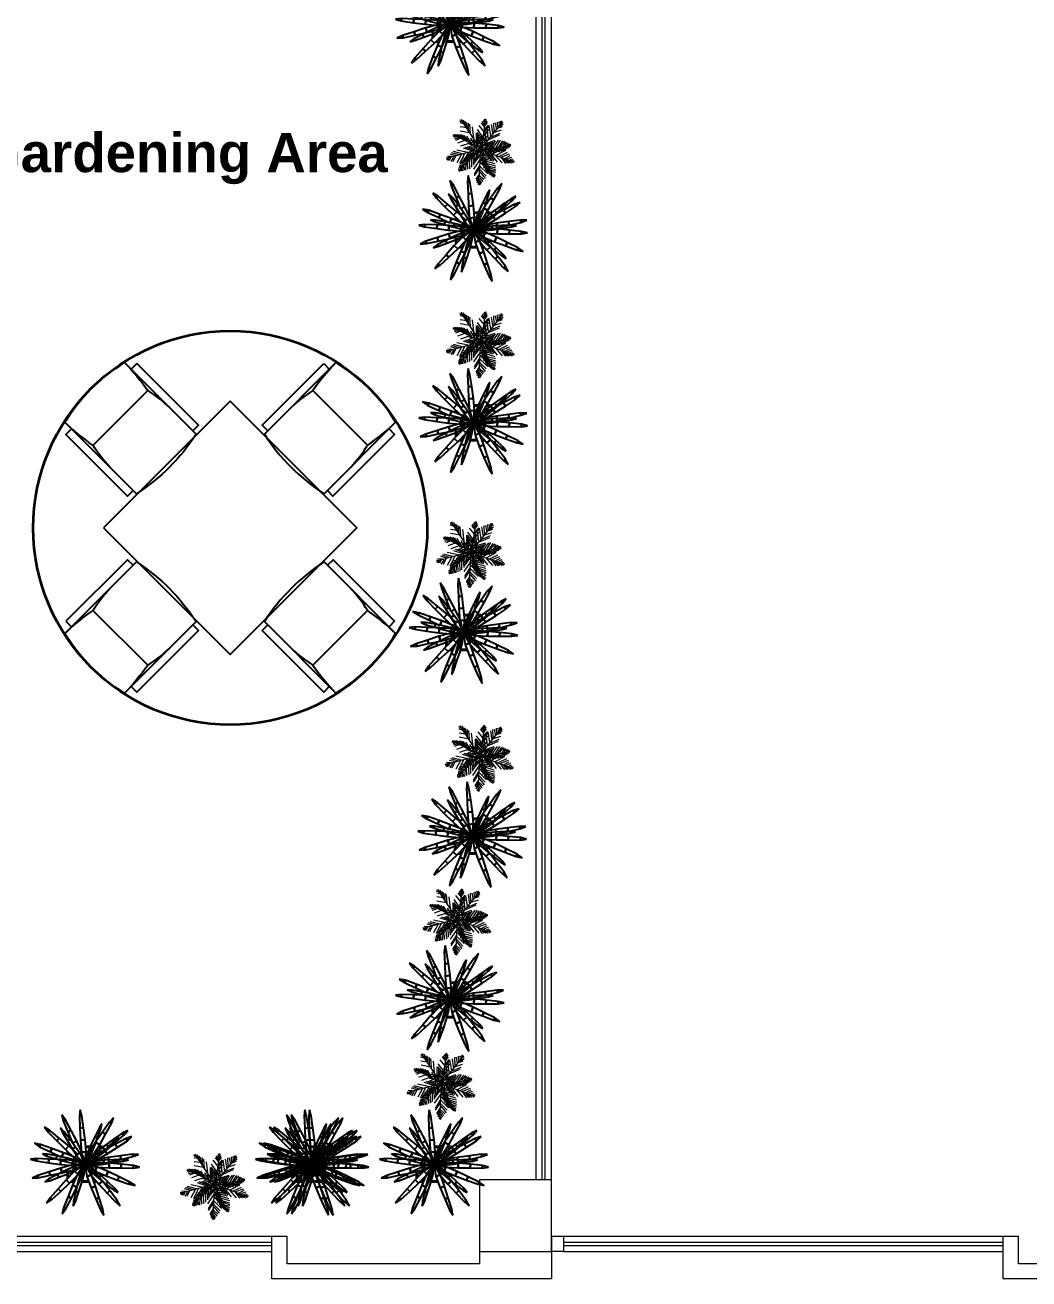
# Model space of a CAD drawing. Header units: inches. Extents: x -250485 to 735580, y -140410 to 288049.
# Drawn here: x 49048.4 to 49377.1, y 21084.4 to 21495.1 of the extents above; entities that cross this region are included whole.
import ezdxf

# ---------------------------------------------------------------- set-up
doc = ezdxf.new("R2010")
doc.units = ezdxf.units.IN
doc.header["$MEASUREMENT"] = 0
doc.layers.get('0').update_dxf_attribs({"lineweight": 0})
doc.layers.add('B-FURNITURE', color=22, linetype='Continuous')
doc.layers.add('PEJZAJ', color=7, linetype='Continuous')
doc.layers.add('BOUNDARY', color=7, linetype='Continuous', lineweight=0, true_color=0x999900)
for name, color, linetype, lineweight in [('IFF-PLANTS', 3, 'Continuous', 0), ('SEMIPUCCA', 46, 'Continuous', 35), ('Text', 7, 'Continuous', 0), ('workingdim', 252, 'Continuous', 5)]:
    doc.layers.add(name, color=color, linetype=linetype, lineweight=lineweight)
doc.styles.get("Standard").update_dxf_attribs({"font": 'arialbd.ttf', "height": 24})

# ---------------------------------------------------------------- blocks, each defined once
blk = doc.blocks.new('UI')
at = {"layer": 'B-FURNITURE', "color": 33}
for points in [[(189152.6, 81463.5), (189152.6, 82028.5)], [(189623.6, 82028.5), (189623.6, 81463.5)], [(189108.1, 81976.5), (189154.6, 81976.5)], [(189152.6, 81490), (189108.1, 81490), (189108.1, 81976.5)], [(189621.6, 81976.5), (189668.1, 81976.5), (189668.1, 81490), (189623.6, 81490)], [(189172.1, 81826.5), (189604.1, 81826.5)]]:
    blk.add_lwpolyline(points, dxfattribs=at)
for centre, radius, start, end in [((189388.1, 81090.1), 967.4, 75.91107, 104.08893), ((190456.1, 82052.3), 1303.7, 181.05013, 189.97775), ((188320.1, 82052.3), 1303.7, 350.02225, 358.94987), ((189896.6, 81656.3), 744.2, 166.77993, 178.59848), ((188879.6, 81656.3), 744.2, 1.40152, 13.22007), ((189388.1, 82560.2), 1121.7, 257.88073, 282.11927)]:
    blk.add_arc(centre, radius, start, end, dxfattribs=at)
blk = doc.blocks.new('A$C754E1EED')
at = {"layer": 'B-FURNITURE'}
blk.add_lwpolyline([(-0.7071, 0), (0, -0.7071), (0.7071, 0), (0, 0.7071)], close=True, dxfattribs=at)
at = {"layer": 'B-FURNITURE', "yscale": 0.001, "zscale": 0.001}
for p, xscale, rotation in [((191.164, 76.6713), -0.001, 44.99999999970519), ((-191.164, 76.6713), 0.001, 315.0000000002948), ((-76.6713, 191.164), -0.001, 135.0000000002948), ((76.6713, 191.164), 0.001, 224.9999999997052)]:
    blk.add_blockref('UI', p, dxfattribs=dict(at, xscale=xscale, rotation=rotation))
blk = doc.blocks.new('BITKI4')
at = {"color": 3}
for p, q in [((-0.042, 0.465), (-0.048, 0.412)), ((-0.042, 0.465), (-0.048, 0.412)), ((-0.028, 0.414), (-0.042, 0.465)), ((-0.028, 0.414), (-0.042, 0.465)), ((-0.042, 0.465), (-0.042, 0.465)), ((-0.042, 0.465), (-0.042, 0.465)), ((-0.167, 0.38), (-0.199, 0.423)), ((-0.199, 0.423), (-0.186, 0.372)), ((-0.199, 0.423), (-0.199, 0.423)), ((-0.186, 0.372), (-0.167, 0.38)), ((-0.167, 0.38), (-0.186, 0.372)), ((-0.186, 0.372), (-0.147, 0.276)), ((-0.119, 0.289), (-0.167, 0.38)), ((-0.028, 0.414), (-0.048, 0.412)), ((-0.048, 0.412), (-0.028, 0.414)), ((-0.048, 0.412), (-0.028, 0.414)), ((-0.028, 0.414), (-0.048, 0.412)), ((-0.048, 0.412), (-0.044, 0.309)), ((-0.048, 0.412), (-0.044, 0.309)), ((-0.013, 0.311), (-0.028, 0.414)), ((-0.013, 0.311), (-0.028, 0.414)), ((0.142, 0.344), (0.119, 0.309)), ((0.134, 0.303), (0.142, 0.344)), ((0.142, 0.344), (0.142, 0.344)), ((0.207, 0.358), (0.148, 0.273)), ((0.175, 0.257), (0.225, 0.347)), ((0.243, 0.397), (0.207, 0.358)), ((0.207, 0.358), (0.225, 0.347)), ((0.225, 0.347), (0.207, 0.358)), ((0.225, 0.347), (0.243, 0.397)), ((0.243, 0.397), (0.243, 0.397)), ((-0.3, 0.288), (-0.345, 0.316)), ((-0.345, 0.316), (-0.345, 0.316)), ((-0.345, 0.316), (-0.314, 0.273)), ((-0.3, 0.288), (-0.345, 0.316)), ((-0.345, 0.316), (-0.345, 0.316)), ((-0.345, 0.316), (-0.314, 0.273)), ((-0.3, 0.288), (-0.314, 0.273)), ((-0.314, 0.273), (-0.3, 0.288)), ((-0.3, 0.288), (-0.314, 0.273)), ((-0.314, 0.273), (-0.3, 0.288)), ((-0.314, 0.273), (-0.241, 0.199)), ((-0.314, 0.273), (-0.241, 0.199)), ((-0.22, 0.222), (-0.3, 0.288)), ((-0.22, 0.222), (-0.3, 0.288)), ((-0.241, 0.199), (-0.22, 0.222)), ((-0.241, 0.199), (-0.22, 0.222)), ((-0.22, 0.222), (-0.241, 0.199)), ((-0.22, 0.222), (-0.241, 0.199)), ((-0.14, 0.156), (-0.22, 0.222)), ((-0.14, 0.156), (-0.22, 0.222)), ((-0.18, 0.28), (-0.21, 0.31)), ((-0.21, 0.31), (-0.21, 0.31)), ((-0.21, 0.31), (-0.194, 0.271)), ((-0.194, 0.271), (-0.18, 0.28)), ((-0.18, 0.28), (-0.194, 0.271)), ((-0.194, 0.271), (-0.151, 0.2)), ((-0.13, 0.214), (-0.18, 0.28)), ((-0.119, 0.289), (-0.147, 0.276)), ((-0.147, 0.276), (-0.119, 0.289)), ((-0.147, 0.276), (-0.108, 0.18)), ((-0.071, 0.197), (-0.119, 0.289)), ((-0.044, 0.309), (-0.013, 0.311)), ((-0.044, 0.309), (-0.013, 0.311)), ((-0.013, 0.311), (-0.044, 0.309)), ((-0.013, 0.311), (-0.044, 0.309)), ((-0.044, 0.309), (-0.04, 0.205)), ((-0.044, 0.309), (-0.04, 0.205)), ((0.001, 0.209), (-0.013, 0.311)), ((0.001, 0.209), (-0.013, 0.311)), ((0.083, 0.235), (0.047, 0.16)), ((0.078, 0.147), (0.106, 0.225)), ((0.119, 0.309), (0.083, 0.235)), ((0.083, 0.235), (0.106, 0.225)), ((0.106, 0.225), (0.083, 0.235)), ((0.148, 0.273), (0.09, 0.188)), ((0.106, 0.225), (0.134, 0.303)), ((0.119, 0.309), (0.134, 0.303)), ((0.134, 0.303), (0.119, 0.309)), ((0.125, 0.166), (0.175, 0.257)), ((0.175, 0.257), (0.148, 0.273)), ((0.148, 0.273), (0.175, 0.257)), ((0.249, 0.217), (0.182, 0.168)), ((0.317, 0.265), (0.232, 0.205)), ((0.317, 0.265), (0.232, 0.205)), ((0.286, 0.237), (0.249, 0.217)), ((0.249, 0.217), (0.259, 0.204)), ((0.259, 0.204), (0.249, 0.217)), ((0.252, 0.181), (0.33, 0.249)), ((0.252, 0.181), (0.33, 0.249)), ((0.35, 0.219), (0.258, 0.171)), ((0.259, 0.204), (0.286, 0.237)), ((0.286, 0.237), (0.286, 0.237)), ((0.364, 0.289), (0.317, 0.265)), ((0.364, 0.289), (0.317, 0.265)), ((0.33, 0.249), (0.317, 0.265)), ((0.317, 0.265), (0.33, 0.249)), ((0.33, 0.249), (0.317, 0.265)), ((0.317, 0.265), (0.33, 0.249)), ((0.33, 0.249), (0.364, 0.289)), ((0.33, 0.249), (0.364, 0.289)), ((0.4, 0.236), (0.35, 0.219)), ((0.35, 0.219), (0.361, 0.201)), ((0.361, 0.201), (0.35, 0.219)), ((0.361, 0.201), (0.4, 0.236)), ((0.364, 0.289), (0.364, 0.289)), ((0.364, 0.289), (0.364, 0.289)), ((0.4, 0.236), (0.4, 0.236)), ((-0.38, 0.169), (-0.432, 0.179)), ((-0.432, 0.179), (-0.388, 0.15)), ((-0.432, 0.179), (-0.432, 0.179)), ((-0.388, 0.15), (-0.38, 0.169)), ((-0.38, 0.169), (-0.388, 0.15)), ((-0.388, 0.15), (-0.294, 0.106)), ((-0.283, 0.134), (-0.38, 0.169)), ((-0.283, 0.134), (-0.294, 0.106)), ((-0.294, 0.106), (-0.283, 0.134)), ((-0.185, 0.099), (-0.283, 0.134)), ((-0.241, 0.199), (-0.168, 0.126)), ((-0.241, 0.199), (-0.168, 0.126)), ((-0.14, 0.156), (-0.168, 0.126)), ((-0.168, 0.126), (-0.14, 0.156)), ((-0.14, 0.156), (-0.168, 0.126)), ((-0.168, 0.126), (-0.14, 0.156)), ((-0.168, 0.126), (-0.092, 0.056)), ((-0.168, 0.126), (-0.092, 0.056)), ((-0.151, 0.2), (-0.13, 0.214)), ((-0.13, 0.214), (-0.151, 0.2)), ((-0.151, 0.2), (-0.108, 0.129)), ((-0.064, 0.086), (-0.14, 0.156)), ((-0.104, 0.122), (-0.14, 0.156)), ((-0.081, 0.147), (-0.13, 0.214)), ((-0.071, 0.197), (-0.108, 0.18)), ((-0.081, 0.147), (-0.108, 0.129)), ((-0.108, 0.129), (-0.081, 0.147)), ((-0.108, 0.129), (-0.062, 0.06)), ((-0.083, 0.151), (-0.095, 0.151)), ((-0.083, 0.151), (-0.095, 0.151)), ((-0.083, 0.151), (-0.095, 0.151)), ((-0.034, 0.079), (-0.081, 0.147)), ((-0.027, 0.103), (-0.071, 0.197)), ((0.001, 0.209), (-0.04, 0.205)), ((-0.04, 0.205), (0.001, 0.209)), ((0.001, 0.209), (-0.04, 0.205)), ((-0.04, 0.205), (0.001, 0.209)), ((-0.04, 0.205), (-0.031, 0.102)), ((-0.04, 0.205), (-0.031, 0.102)), ((0.01, 0.106), (0.001, 0.209)), ((0.01, 0.106), (0.001, 0.209)), ((0.047, 0.16), (0.015, 0.084)), ((0.09, 0.188), (0.035, 0.1)), ((0.045, 0.071), (0.078, 0.147)), ((0.078, 0.147), (0.047, 0.16)), ((0.047, 0.16), (0.078, 0.147)), ((0.116, 0.119), (0.052, 0.066)), ((0.148, 0.145), (0.067, 0.081)), ((0.148, 0.145), (0.067, 0.081)), ((0.07, 0.078), (0.125, 0.166)), ((0.166, 0.123), (0.077, 0.071)), ((0.125, 0.166), (0.09, 0.188)), ((0.09, 0.188), (0.125, 0.166)), ((0.092, 0.049), (0.173, 0.113)), ((0.092, 0.049), (0.173, 0.113)), ((0.182, 0.168), (0.116, 0.119)), ((0.137, 0.093), (0.116, 0.119)), ((0.116, 0.119), (0.137, 0.093)), ((0.137, 0.093), (0.198, 0.149)), ((0.141, 0.137), (0.141, 0.144)), ((0.141, 0.137), (0.141, 0.144)), ((0.141, 0.087), (0.141, 0.108)), ((0.232, 0.205), (0.148, 0.145)), ((0.232, 0.205), (0.148, 0.145)), ((0.173, 0.113), (0.148, 0.145)), ((0.148, 0.145), (0.173, 0.113)), ((0.148, 0.145), (0.173, 0.113)), ((0.173, 0.113), (0.148, 0.145)), ((0.148, 0.093), (0.148, 0.113)), ((0.148, 0.093), (0.148, 0.113)), ((0.148, 0.093), (0.148, 0.113)), ((0.148, 0.093), (0.148, 0.113)), ((0.148, 0.093), (0.148, 0.113)), ((0.258, 0.171), (0.166, 0.123)), ((0.187, 0.088), (0.166, 0.123)), ((0.166, 0.123), (0.187, 0.088)), ((0.173, 0.113), (0.252, 0.181)), ((0.173, 0.113), (0.252, 0.181)), ((0.182, 0.168), (0.198, 0.149)), ((0.198, 0.149), (0.182, 0.168)), ((0.187, 0.088), (0.274, 0.144)), ((0.198, 0.149), (0.259, 0.204)), ((0.232, 0.205), (0.252, 0.181)), ((0.232, 0.205), (0.252, 0.181)), ((0.252, 0.181), (0.232, 0.205)), ((0.252, 0.181), (0.232, 0.205)), ((0.274, 0.144), (0.258, 0.171)), ((0.258, 0.171), (0.274, 0.144)), ((0.274, 0.144), (0.361, 0.201)), ((-0.413, 0.048), (-0.465, 0.043)), ((-0.413, 0.048), (-0.465, 0.043)), ((-0.465, 0.043), (-0.465, 0.043)), ((-0.465, 0.043), (-0.415, 0.028)), ((-0.465, 0.043), (-0.465, 0.043)), ((-0.465, 0.043), (-0.415, 0.028)), ((-0.413, 0.048), (-0.415, 0.028)), ((-0.415, 0.028), (-0.413, 0.048)), ((-0.413, 0.048), (-0.415, 0.028)), ((-0.415, 0.028), (-0.413, 0.048)), ((-0.415, 0.028), (-0.312, 0.013)), ((-0.415, 0.028), (-0.312, 0.013)), ((-0.309, 0.044), (-0.413, 0.048)), ((-0.309, 0.044), (-0.413, 0.048)), ((-0.322, 0.086), (-0.364, 0.088)), ((-0.364, 0.088), (-0.364, 0.088)), ((-0.364, 0.088), (-0.326, 0.07)), ((-0.326, 0.07), (-0.322, 0.086)), ((-0.322, 0.086), (-0.326, 0.07)), ((-0.326, 0.07), (-0.246, 0.047)), ((-0.24, 0.071), (-0.322, 0.086)), ((-0.312, 0.013), (-0.309, 0.044)), ((-0.312, 0.013), (-0.309, 0.044)), ((-0.309, 0.044), (-0.312, 0.013)), ((-0.309, 0.044), (-0.312, 0.013)), ((-0.312, 0.013), (-0.21, -0.001)), ((-0.312, 0.013), (-0.21, -0.001)), ((-0.206, 0.04), (-0.309, 0.044)), ((-0.206, 0.04), (-0.309, 0.044)), ((-0.294, 0.106), (-0.201, 0.061)), ((-0.246, 0.047), (-0.24, 0.071)), ((-0.24, 0.071), (-0.246, 0.047)), ((-0.246, 0.047), (-0.167, 0.024)), ((-0.159, 0.056), (-0.24, 0.071)), ((-0.21, -0.001), (-0.206, 0.04)), ((-0.206, 0.04), (-0.21, -0.001)), ((-0.21, -0.001), (-0.206, 0.04)), ((-0.206, 0.04), (-0.21, -0.001)), ((-0.103, 0.031), (-0.206, 0.04)), ((-0.185, 0.099), (-0.201, 0.061)), ((-0.201, 0.061), (-0.185, 0.099)), ((-0.089, 0.06), (-0.185, 0.099)), ((-0.159, 0.056), (-0.167, 0.024)), ((-0.167, 0.024), (-0.159, 0.056)), ((-0.167, 0.024), (-0.086, 0.004)), ((-0.078, 0.036), (-0.159, 0.056)), ((-0.103, 0.031), (-0.107, -0.01)), ((-0.103, 0.031), (-0.107, -0.01)), ((-0.107, -0.01), (-0.103, 0.031)), ((-0.107, -0.01), (-0.103, 0.031)), ((-0.107, -0.01), (-0.002, 0.001)), ((-0.002, 0.001), (-0.107, -0.006)), ((-0.107, -0.01), (-0.002, 0.001)), ((-0.105, 0.022), (-0.089, 0.06)), ((-0.089, 0.06), (-0.105, 0.022)), ((-0.002, 0.001), (-0.103, 0.031)), ((-0.096, -0.046), (-0.002, 0.001)), ((-0.064, 0.086), (-0.092, 0.056)), ((-0.064, 0.086), (-0.092, 0.056)), ((-0.092, 0.056), (-0.064, 0.086)), ((-0.092, 0.056), (-0.064, 0.086)), ((-0.092, 0.056), (-0.002, 0.001)), ((-0.092, 0.056), (-0.002, 0.001)), ((-0.002, 0.001), (-0.089, 0.06)), ((-0.002, 0.001), (-0.089, -0.058)), ((-0.002, 0.001), (-0.089, -0.058)), ((-0.078, 0.036), (-0.086, 0.004)), ((-0.086, 0.004), (-0.078, 0.036)), ((-0.086, 0.004), (-0.002, 0.001)), ((-0.002, 0.001), (-0.084, -0.017)), ((-0.002, 0.001), (-0.078, 0.036)), ((-0.071, -0.048), (-0.002, 0.001)), ((-0.064, 0.086), (-0.027, 0.103)), ((-0.027, 0.103), (-0.064, 0.086)), ((-0.002, 0.001), (-0.064, -0.085)), ((-0.062, 0.06), (-0.002, 0.001)), ((-0.06, -0.087), (-0.002, 0.001)), ((-0.06, -0.087), (-0.002, 0.001)), ((-0.002, 0.001), (-0.04, -0.074)), ((-0.002, 0.001), (-0.034, 0.079)), ((0.01, 0.106), (-0.031, 0.102)), ((0.01, 0.106), (-0.031, 0.102)), ((-0.031, 0.102), (0.01, 0.106)), ((-0.031, 0.102), (0.01, 0.106)), ((-0.031, 0.102), (-0.002, 0.001)), ((-0.031, 0.102), (-0.002, 0.001)), ((-0.002, 0.001), (-0.027, 0.103)), ((-0.026, -0.102), (-0.002, 0.001)), ((-0.011, 0.005), (-0.006, 0.01)), ((-0.006, 0.01), (-0.011, 0.005)), ((-0.006, 0.01), (-0.011, 0.005)), ((-0.011, 0.005), (-0.006, 0.01)), ((-0.011, 0.005), (-0.011, 0.005)), ((-0.011, -0.003), (-0.011, 0.005)), ((-0.011, 0.005), (-0.011, 0.005)), ((-0.011, 0.005), (-0.011, -0.003)), ((-0.011, 0.005), (-0.011, -0.003)), ((-0.011, 0.005), (-0.011, 0.005)), ((-0.011, -0.003), (-0.011, 0.005)), ((-0.011, 0.005), (-0.011, 0.005)), ((-0.008, -0.083), (-0.002, 0.001)), ((-0.006, 0.01), (0.002, 0.01)), ((0.002, 0.01), (-0.006, 0.01)), ((-0.006, 0.01), (-0.006, 0.01)), ((-0.006, 0.01), (-0.006, 0.01)), ((-0.006, 0.01), (-0.006, 0.01)), ((-0.006, 0.01), (-0.006, 0.01)), ((0.002, 0.01), (-0.006, 0.01)), ((-0.006, 0.01), (0.002, 0.01)), ((-0.002, 0.001), (0.01, 0.106)), ((-0.002, 0.001), (0.01, 0.106)), ((0.035, 0.1), (-0.002, 0.001)), ((0.015, 0.084), (-0.002, 0.001)), ((0.067, 0.081), (-0.002, 0.001)), ((0.067, 0.081), (-0.002, 0.001)), ((-0.002, 0.001), (0.07, 0.078)), ((0.077, 0.071), (-0.002, 0.001)), ((-0.002, 0.001), (0.045, 0.071)), ((0.052, 0.066), (-0.002, 0.001)), ((-0.002, 0.001), (0.092, 0.049)), ((-0.002, 0.001), (0.092, 0.049)), ((-0.002, 0.001), (0.073, 0.041)), ((0.096, 0.04), (-0.002, 0.001)), ((0.096, 0.04), (-0.002, 0.001)), ((-0.002, 0.001), (0.098, 0.035)), ((0.079, 0.026), (-0.002, 0.001)), ((0.103, 0.016), (-0.002, 0.001)), ((0.101, -0.021), (-0.002, 0.001)), ((-0.002, 0.001), (0.104, -0.001)), ((-0.002, 0.001), (0.1, -0.025)), ((0.101, -0.021), (-0.002, 0.001)), ((-0.002, 0.001), (0.104, -0.001)), ((-0.002, 0.001), (-0.002, 0.001)), ((-0.002, 0.001), (-0.002, 0.001)), ((-0.002, 0.001), (-0.002, 0.001)), ((-0.002, 0.001), (-0.002, 0.001)), ((-0.002, 0.001), (0.015, -0.103)), ((0.054, -0.089), (-0.002, 0.001)), ((-0.002, 0.001), (-0.002, 0.001)), ((-0.002, 0.001), (0.085, -0.059)), ((-0.002, 0.001), (-0.002, 0.001)), ((-0.002, 0.001), (-0.002, 0.001)), ((-0.002, 0.001), (-0.002, 0.001)), ((-0.002, 0.001), (-0.002, 0.001)), ((-0.002, 0.001), (-0.002, 0.001)), ((-0.002, 0.001), (-0.002, 0.001)), ((-0.002, 0.001), (-0.002, 0.001)), ((-0.002, 0.001), (0.049, -0.091)), ((0.081, -0.064), (-0.002, 0.001)), ((-0.002, 0.001), (-0.002, 0.001)), ((-0.002, 0.001), (-0.002, 0.001)), ((-0.002, 0.001), (-0.002, 0.001)), ((-0.002, 0.001), (-0.002, 0.001)), ((-0.002, 0.001), (-0.002, 0.001)), ((-0.002, 0.001), (-0.002, 0.001)), ((-0.002, 0.001), (-0.002, 0.001)), ((-0.002, 0.001), (-0.002, 0.001)), ((-0.002, 0.001), (0.015, -0.103)), ((0.054, -0.089), (-0.002, 0.001)), ((-0.002, 0.001), (-0.002, 0.001)), ((-0.002, 0.001), (0.085, -0.059)), ((-0.002, 0.001), (-0.002, 0.001)), ((-0.002, 0.001), (-0.002, 0.001)), ((-0.002, 0.001), (-0.002, 0.001)), ((-0.002, 0.001), (-0.002, 0.001)), ((-0.002, 0.001), (-0.002, 0.001)), ((-0.002, 0.001), (-0.002, 0.001)), ((-0.002, 0.001), (0.05, -0.065)), ((0.072, -0.04), (-0.002, 0.001)), ((-0.002, 0.001), (-0.002, 0.001)), ((-0.002, 0.001), (0.082, -0.007)), ((-0.002, 0.001), (-0.002, 0.001)), ((-0.002, 0.001), (-0.002, 0.001)), ((-0.002, 0.001), (-0.002, 0.001)), ((-0.002, 0.001), (-0.002, 0.001)), ((0.002, 0.01), (0.002, 0.01)), ((0.002, 0.01), (0.008, 0.005)), ((0.008, 0.005), (0.002, 0.01)), ((0.002, 0.01), (0.002, 0.01)), ((0.002, 0.01), (0.002, 0.01)), ((0.008, 0.005), (0.002, 0.01)), ((0.002, 0.01), (0.008, 0.005)), ((0.002, 0.01), (0.002, 0.01)), ((0.008, 0.005), (0.008, -0.003)), ((0.008, -0.003), (0.008, 0.005)), ((0.008, 0.005), (0.008, 0.005)), ((0.008, 0.005), (0.008, 0.005)), ((0.008, 0.005), (0.008, 0.005)), ((0.008, 0.005), (0.008, 0.005)), ((0.008, -0.003), (0.008, 0.005)), ((0.008, 0.005), (0.008, -0.003)), ((0.045, 0.071), (0.015, 0.084)), ((0.015, 0.084), (0.045, 0.071)), ((0.035, 0.1), (0.07, 0.078)), ((0.07, 0.078), (0.035, 0.1)), ((0.073, 0.041), (0.052, 0.066)), ((0.052, 0.066), (0.073, 0.041)), ((0.092, 0.049), (0.067, 0.081)), ((0.092, 0.049), (0.067, 0.081)), ((0.067, 0.081), (0.092, 0.049)), ((0.067, 0.081), (0.092, 0.049)), ((0.073, 0.041), (0.137, 0.093)), ((0.077, 0.071), (0.098, 0.035)), ((0.098, 0.035), (0.077, 0.071)), ((0.161, 0.034), (0.079, 0.026)), ((0.082, -0.007), (0.079, 0.026)), ((0.079, 0.026), (0.082, -0.007)), ((0.082, -0.007), (0.164, 0.002)), ((0.198, 0.058), (0.096, 0.04)), ((0.198, 0.058), (0.096, 0.04)), ((0.104, -0.001), (0.096, 0.04)), ((0.104, -0.001), (0.096, 0.04)), ((0.096, 0.04), (0.104, -0.001)), ((0.096, 0.04), (0.104, -0.001)), ((0.098, 0.035), (0.187, 0.088)), ((0.103, 0.016), (0.1, -0.025)), ((0.1, -0.025), (0.103, 0.016)), ((0.206, 0.01), (0.103, 0.016)), ((0.104, -0.001), (0.205, 0.018)), ((0.104, -0.001), (0.205, 0.018)), ((0.244, 0.039), (0.161, 0.034)), ((0.161, 0.034), (0.164, 0.002)), ((0.164, 0.002), (0.161, 0.034)), ((0.164, 0.002), (0.246, 0.014)), ((0.301, 0.072), (0.198, 0.058)), ((0.301, 0.072), (0.198, 0.058)), ((0.205, 0.018), (0.198, 0.058)), ((0.198, 0.058), (0.205, 0.018)), ((0.198, 0.058), (0.205, 0.018)), ((0.205, 0.018), (0.198, 0.058)), ((0.204, -0.031), (0.206, 0.01)), ((0.206, 0.01), (0.204, -0.031)), ((0.205, 0.018), (0.306, 0.041)), ((0.205, 0.018), (0.306, 0.041)), ((0.309, 0), (0.206, 0.01)), ((0.327, 0.043), (0.244, 0.039)), ((0.244, 0.039), (0.246, 0.014)), ((0.246, 0.014), (0.244, 0.039)), ((0.246, 0.014), (0.328, 0.027)), ((0.403, 0.085), (0.301, 0.072)), ((0.403, 0.085), (0.301, 0.072)), ((0.301, 0.072), (0.306, 0.041)), ((0.301, 0.072), (0.306, 0.041)), ((0.306, 0.041), (0.301, 0.072)), ((0.306, 0.041), (0.301, 0.072)), ((0.306, 0.041), (0.407, 0.065)), ((0.306, 0.041), (0.407, 0.065)), ((0.327, 0.043), (0.328, 0.027)), ((0.328, 0.027), (0.327, 0.043)), ((0.369, 0.039), (0.327, 0.043)), ((0.328, 0.027), (0.369, 0.039)), ((0.369, 0.039), (0.369, 0.039)), ((0.407, 0.065), (0.403, 0.085)), ((0.456, 0.084), (0.403, 0.085)), ((0.403, 0.085), (0.407, 0.065)), ((0.407, 0.065), (0.403, 0.085)), ((0.456, 0.084), (0.403, 0.085)), ((0.403, 0.085), (0.407, 0.065)), ((0.407, 0.065), (0.456, 0.084)), ((0.407, 0.065), (0.456, 0.084)), ((0.456, 0.084), (0.456, 0.084)), ((0.456, 0.084), (0.456, 0.084)), ((-0.404, -0.095), (-0.452, -0.119)), ((-0.306, -0.064), (-0.404, -0.095)), ((-0.399, -0.115), (-0.404, -0.095)), ((-0.404, -0.095), (-0.399, -0.115)), ((-0.399, -0.115), (-0.298, -0.094)), ((-0.234, -0.088), (-0.308, -0.125)), ((-0.207, -0.032), (-0.306, -0.064)), ((-0.306, -0.064), (-0.298, -0.094)), ((-0.298, -0.094), (-0.306, -0.064)), ((-0.298, -0.094), (-0.196, -0.072)), ((-0.16, -0.051), (-0.234, -0.088)), ((-0.224, -0.111), (-0.234, -0.088)), ((-0.234, -0.088), (-0.224, -0.111)), ((-0.224, -0.111), (-0.146, -0.081)), ((-0.21, -0.001), (-0.107, -0.01)), ((-0.21, -0.001), (-0.107, -0.01)), ((-0.107, -0.006), (-0.207, -0.032)), ((-0.207, -0.032), (-0.196, -0.072)), ((-0.196, -0.072), (-0.207, -0.032)), ((-0.196, -0.072), (-0.096, -0.046)), ((-0.089, -0.058), (-0.162, -0.132)), ((-0.089, -0.058), (-0.162, -0.132)), ((-0.084, -0.017), (-0.16, -0.051)), ((-0.16, -0.051), (-0.146, -0.081)), ((-0.146, -0.081), (-0.071, -0.048)), ((-0.132, -0.161), (-0.06, -0.087)), ((-0.132, -0.161), (-0.06, -0.087)), ((-0.096, -0.046), (-0.107, -0.006)), ((-0.107, -0.006), (-0.096, -0.046)), ((-0.064, -0.085), (-0.106, -0.179)), ((-0.089, -0.058), (-0.06, -0.087)), ((-0.089, -0.058), (-0.06, -0.087)), ((-0.06, -0.087), (-0.089, -0.058)), ((-0.06, -0.087), (-0.089, -0.058)), ((-0.084, -0.017), (-0.071, -0.048)), ((-0.071, -0.048), (-0.084, -0.017)), ((-0.069, -0.196), (-0.026, -0.102)), ((-0.026, -0.102), (-0.064, -0.085)), ((-0.064, -0.085), (-0.026, -0.102)), ((-0.04, -0.074), (-0.062, -0.154)), ((-0.04, -0.074), (-0.008, -0.083)), ((-0.008, -0.083), (-0.04, -0.074)), ((-0.03, -0.163), (-0.008, -0.083)), ((-0.011, -0.003), (-0.011, -0.003)), ((-0.006, -0.008), (-0.011, -0.003)), ((-0.011, -0.003), (-0.011, -0.003)), ((-0.011, -0.003), (-0.006, -0.008)), ((-0.011, -0.003), (-0.006, -0.008)), ((-0.006, -0.008), (-0.011, -0.003)), ((-0.011, -0.003), (-0.011, -0.003)), ((-0.011, -0.003), (-0.011, -0.003)), ((-0.006, -0.008), (-0.006, -0.008)), ((0.002, -0.008), (-0.006, -0.008)), ((-0.006, -0.008), (-0.006, -0.008)), ((-0.006, -0.008), (0.002, -0.008)), ((-0.006, -0.008), (0.002, -0.008)), ((-0.006, -0.008), (-0.006, -0.008)), ((0.002, -0.008), (-0.006, -0.008)), ((-0.006, -0.008), (-0.006, -0.008)), ((0.008, -0.003), (0.002, -0.008)), ((0.002, -0.008), (0.008, -0.003)), ((0.002, -0.008), (0.008, -0.003)), ((0.008, -0.003), (0.002, -0.008)), ((0.002, -0.008), (0.002, -0.008)), ((0.002, -0.008), (0.002, -0.008)), ((0.002, -0.008), (0.002, -0.008)), ((0.002, -0.008), (0.002, -0.008)), ((0.008, -0.003), (0.008, -0.003)), ((0.008, -0.003), (0.008, -0.003)), ((0.008, -0.003), (0.008, -0.003)), ((0.008, -0.003), (0.008, -0.003)), ((0.015, -0.103), (0.054, -0.089)), ((0.015, -0.103), (0.054, -0.089)), ((0.054, -0.089), (0.015, -0.103)), ((0.054, -0.089), (0.015, -0.103)), ((0.015, -0.103), (0.051, -0.2)), ((0.015, -0.103), (0.051, -0.2)), ((0.081, -0.064), (0.049, -0.091)), ((0.049, -0.091), (0.081, -0.064)), ((0.049, -0.091), (0.116, -0.17)), ((0.05, -0.065), (0.072, -0.04)), ((0.072, -0.04), (0.05, -0.065)), ((0.05, -0.065), (0.113, -0.119)), ((0.089, -0.186), (0.054, -0.089)), ((0.089, -0.186), (0.054, -0.089)), ((0.134, -0.094), (0.072, -0.04)), ((0.148, -0.143), (0.081, -0.064)), ((0.085, -0.059), (0.101, -0.021)), ((0.085, -0.059), (0.101, -0.021)), ((0.101, -0.021), (0.085, -0.059)), ((0.101, -0.021), (0.085, -0.059)), ((0.085, -0.059), (0.18, -0.099)), ((0.085, -0.059), (0.18, -0.099)), ((0.1, -0.025), (0.204, -0.031)), ((0.197, -0.061), (0.101, -0.021)), ((0.197, -0.061), (0.101, -0.021)), ((0.113, -0.119), (0.134, -0.094)), ((0.134, -0.094), (0.113, -0.119)), ((0.195, -0.151), (0.134, -0.094)), ((0.141, -0.1), (0.141, -0.082)), ((0.18, -0.099), (0.197, -0.061)), ((0.197, -0.061), (0.18, -0.099)), ((0.197, -0.061), (0.18, -0.099)), ((0.18, -0.099), (0.197, -0.061)), ((0.18, -0.099), (0.277, -0.135)), ((0.18, -0.099), (0.277, -0.135)), ((0.29, -0.107), (0.197, -0.061)), ((0.29, -0.107), (0.197, -0.061)), ((0.204, -0.031), (0.307, -0.031)), ((0.29, -0.107), (0.277, -0.135)), ((0.29, -0.107), (0.277, -0.135)), ((0.277, -0.135), (0.29, -0.107)), ((0.277, -0.135), (0.29, -0.107)), ((0.383, -0.152), (0.29, -0.107)), ((0.383, -0.152), (0.29, -0.107)), ((0.307, -0.031), (0.309, 0)), ((0.309, 0), (0.307, -0.031)), ((0.307, -0.031), (0.411, -0.032)), ((0.412, -0.011), (0.309, 0)), ((0.412, -0.011), (0.411, -0.032)), ((0.411, -0.032), (0.412, -0.011)), ((0.411, -0.032), (0.463, -0.024)), ((0.463, -0.024), (0.412, -0.011)), ((0.463, -0.024), (0.463, -0.024)), ((-0.452, -0.119), (-0.399, -0.115)), ((-0.452, -0.119), (-0.452, -0.119)), ((-0.308, -0.125), (-0.342, -0.15)), ((-0.342, -0.15), (-0.301, -0.14)), ((-0.342, -0.15), (-0.342, -0.15)), ((-0.301, -0.14), (-0.308, -0.125)), ((-0.308, -0.125), (-0.301, -0.14)), ((-0.301, -0.14), (-0.224, -0.111)), ((-0.23, -0.21), (-0.299, -0.287)), ((-0.23, -0.21), (-0.299, -0.287)), ((-0.162, -0.132), (-0.23, -0.21)), ((-0.162, -0.132), (-0.23, -0.21)), ((-0.208, -0.231), (-0.23, -0.21)), ((-0.208, -0.231), (-0.23, -0.21)), ((-0.23, -0.21), (-0.208, -0.231)), ((-0.23, -0.21), (-0.208, -0.231)), ((-0.208, -0.231), (-0.132, -0.161)), ((-0.208, -0.231), (-0.132, -0.161)), ((-0.162, -0.132), (-0.132, -0.161)), ((-0.132, -0.161), (-0.162, -0.132)), ((-0.162, -0.132), (-0.132, -0.161)), ((-0.132, -0.161), (-0.162, -0.132)), ((-0.152, -0.149), (-0.152, -0.149)), ((-0.152, -0.149), (-0.152, -0.149)), ((-0.152, -0.149), (-0.152, -0.149)), ((-0.152, -0.149), (-0.152, -0.149)), ((-0.106, -0.179), (-0.145, -0.275)), ((-0.116, -0.288), (-0.069, -0.196)), ((-0.106, -0.179), (-0.069, -0.196)), ((-0.069, -0.196), (-0.106, -0.179)), ((-0.062, -0.154), (-0.08, -0.235)), ((-0.056, -0.242), (-0.03, -0.163)), ((0.051, -0.2), (0.089, -0.186)), ((0.089, -0.186), (0.051, -0.2)), ((0.051, -0.2), (0.089, -0.186)), ((0.089, -0.186), (0.051, -0.2)), ((0.051, -0.2), (0.091, -0.295)), ((0.051, -0.2), (0.091, -0.295)), ((0.121, -0.285), (0.089, -0.186)), ((0.121, -0.285), (0.089, -0.186)), ((0.113, -0.119), (0.178, -0.17)), ((0.116, -0.17), (0.148, -0.143)), ((0.148, -0.143), (0.116, -0.17)), ((0.116, -0.17), (0.187, -0.246)), ((0.211, -0.225), (0.148, -0.143)), ((0.148, -0.149), (0.148, -0.149)), ((0.148, -0.149), (0.148, -0.149)), ((0.148, -0.149), (0.148, -0.149)), ((0.148, -0.149), (0.148, -0.149)), ((0.195, -0.151), (0.178, -0.17)), ((0.178, -0.17), (0.195, -0.151)), ((0.178, -0.17), (0.244, -0.221)), ((0.255, -0.208), (0.195, -0.151)), ((0.255, -0.208), (0.244, -0.221)), ((0.244, -0.221), (0.255, -0.208)), ((0.281, -0.242), (0.255, -0.208)), ((0.277, -0.135), (0.375, -0.171)), ((0.277, -0.135), (0.375, -0.171)), ((0.375, -0.171), (0.383, -0.152)), ((0.383, -0.152), (0.375, -0.171)), ((0.375, -0.171), (0.383, -0.152)), ((0.383, -0.152), (0.375, -0.171)), ((0.375, -0.171), (0.426, -0.182)), ((0.375, -0.171), (0.426, -0.182)), ((0.426, -0.182), (0.383, -0.152)), ((0.426, -0.182), (0.383, -0.152)), ((0.426, -0.182), (0.426, -0.182)), ((0.426, -0.182), (0.426, -0.182)), ((-0.299, -0.287), (-0.328, -0.331)), ((-0.299, -0.287), (-0.328, -0.331)), ((-0.328, -0.331), (-0.284, -0.301)), ((-0.328, -0.331), (-0.284, -0.301)), ((-0.299, -0.287), (-0.284, -0.301)), ((-0.284, -0.301), (-0.299, -0.287)), ((-0.299, -0.287), (-0.284, -0.301)), ((-0.284, -0.301), (-0.299, -0.287)), ((-0.284, -0.301), (-0.208, -0.231)), ((-0.284, -0.301), (-0.208, -0.231)), ((-0.145, -0.275), (-0.183, -0.371)), ((-0.164, -0.38), (-0.116, -0.288)), ((-0.145, -0.275), (-0.116, -0.288)), ((-0.116, -0.288), (-0.145, -0.275)), ((-0.098, -0.316), (-0.101, -0.358)), ((-0.101, -0.358), (-0.082, -0.32)), ((-0.08, -0.235), (-0.098, -0.316)), ((-0.082, -0.32), (-0.098, -0.316)), ((-0.098, -0.316), (-0.082, -0.32)), ((-0.082, -0.32), (-0.056, -0.242)), ((-0.056, -0.242), (-0.08, -0.235)), ((-0.08, -0.235), (-0.056, -0.242)), ((0.121, -0.285), (0.091, -0.295)), ((0.121, -0.285), (0.091, -0.295)), ((0.091, -0.295), (0.121, -0.285)), ((0.091, -0.295), (0.121, -0.285)), ((0.091, -0.295), (0.132, -0.39)), ((0.091, -0.295), (0.132, -0.39)), ((0.152, -0.383), (0.121, -0.285)), ((0.152, -0.383), (0.121, -0.285)), ((0.187, -0.246), (0.211, -0.225)), ((0.211, -0.225), (0.187, -0.246)), ((0.187, -0.246), (0.258, -0.321)), ((0.274, -0.308), (0.211, -0.225)), ((0.244, -0.221), (0.281, -0.242)), ((0.274, -0.308), (0.258, -0.321)), ((0.258, -0.321), (0.274, -0.308)), ((0.299, -0.354), (0.274, -0.308)), ((0.281, -0.242), (0.281, -0.242)), ((-0.328, -0.331), (-0.328, -0.331)), ((-0.328, -0.331), (-0.328, -0.331)), ((-0.183, -0.371), (-0.195, -0.423)), ((-0.195, -0.423), (-0.164, -0.38)), ((-0.164, -0.38), (-0.183, -0.371)), ((-0.183, -0.371), (-0.164, -0.38)), ((-0.101, -0.358), (-0.101, -0.358)), ((0.132, -0.39), (0.152, -0.383)), ((0.152, -0.383), (0.132, -0.39)), ((0.132, -0.39), (0.152, -0.383)), ((0.152, -0.383), (0.132, -0.39)), ((0.132, -0.39), (0.16, -0.435)), ((0.132, -0.39), (0.16, -0.435)), ((0.16, -0.435), (0.152, -0.383)), ((0.16, -0.435), (0.152, -0.383)), ((0.258, -0.321), (0.299, -0.354)), ((0.299, -0.354), (0.299, -0.354))]:
    blk.add_line(p, q, dxfattribs=at)
at = {"color": 1}
for p, q in [((-0.152, 0.11), (-0.152, 0.086)), ((-0.121, 0.151), (-0.135, 0.151)), ((-0.121, 0.151), (-0.135, 0.151)), ((-0.121, 0.151), (-0.135, 0.151)), ((-0.121, 0.151), (-0.135, 0.151)), ((-0.121, 0.151), (-0.135, 0.151)), ((-0.121, 0.151), (-0.135, 0.151)), ((-0.117, 0.144), (-0.127, 0.144)), ((-0.117, 0.144), (-0.127, 0.144)), ((-0.036, 0.151), (-0.049, 0.151)), ((-0.036, 0.151), (-0.049, 0.151)), ((-0.036, 0.151), (-0.049, 0.151)), ((-0.036, 0.151), (-0.049, 0.151)), ((-0.036, 0.151), (-0.049, 0.151)), ((-0.036, 0.151), (-0.049, 0.151)), ((-0.035, 0.144), (-0.045, 0.144)), ((-0.035, 0.144), (-0.045, 0.144)), ((0.043, 0.151), (0.006, 0.151)), ((0.043, 0.151), (0.006, 0.151)), ((0.043, 0.151), (0.006, 0.151)), ((0.043, 0.151), (0.006, 0.151)), ((0.043, 0.151), (0.006, 0.151)), ((0.043, 0.151), (0.006, 0.151)), ((0.04, 0.144), (0.006, 0.144)), ((0.04, 0.144), (0.006, 0.144)), ((0.141, 0.144), (0.111, 0.144)), ((0.141, 0.144), (0.111, 0.144)), ((0.148, 0.151), (0.115, 0.151)), ((0.148, 0.151), (0.115, 0.151)), ((0.148, 0.151), (0.115, 0.151)), ((0.148, 0.151), (0.115, 0.151)), ((0.148, 0.151), (0.115, 0.151)), ((0.148, 0.151), (0.115, 0.151)), ((0.148, 0.143), (0.148, 0.151)), ((0.148, 0.143), (0.148, 0.151)), ((0.148, 0.143), (0.148, 0.151)), ((0.148, 0.143), (0.148, 0.151)), ((0.148, 0.143), (0.148, 0.151)), ((0.148, 0.143), (0.148, 0.151)), ((0.148, 0.151), (0.148, 0.151)), ((0.148, 0.151), (0.148, 0.151)), ((0.148, 0.151), (0.148, 0.151)), ((0.148, 0.151), (0.148, 0.151)), ((-0.144, 0.104), (-0.144, 0.082)), ((0.141, 0.048), (0.141, 0.06)), ((0.141, 0.048), (0.141, 0.06)), ((0.141, -0.001), (0.141, 0.014)), ((0.141, -0.001), (0.141, 0.014)), ((0.148, 0.049), (0.148, 0.065)), ((0.148, 0.049), (0.148, 0.065)), ((0.148, 0.049), (0.148, 0.065)), ((0.148, 0.049), (0.148, 0.065)), ((0.148, 0.049), (0.148, 0.065)), ((0.148, 0.049), (0.148, 0.065)), ((0.148, 0), (0.148, 0.014)), ((0.148, 0), (0.148, 0.014)), ((0.148, 0), (0.148, 0.014)), ((0.148, 0), (0.148, 0.014)), ((0.148, 0), (0.148, 0.014)), ((0.148, 0), (0.148, 0.014)), ((-0.152, -0.006), (-0.152, -0.017)), ((-0.152, -0.083), (-0.152, -0.122)), ((-0.144, -0.007), (-0.144, -0.015)), ((-0.143, -0.083), (-0.143, -0.113)), ((0.141, -0.037), (0.141, -0.027)), ((0.141, -0.037), (0.141, -0.027)), ((0.141, -0.1), (0.141, -0.082)), ((0.148, -0.041), (0.148, -0.028)), ((0.148, -0.041), (0.148, -0.028)), ((0.148, -0.041), (0.148, -0.028)), ((0.148, -0.041), (0.148, -0.028)), ((0.148, -0.041), (0.148, -0.028)), ((0.148, -0.041), (0.148, -0.028)), ((0.148, -0.107), (0.148, -0.085)), ((0.148, -0.107), (0.148, -0.085)), ((0.148, -0.107), (0.148, -0.085)), ((0.148, -0.107), (0.148, -0.085)), ((0.148, -0.107), (0.148, -0.085)), ((0.148, -0.107), (0.148, -0.085)), ((-0.12, -0.149), (-0.093, -0.149)), ((-0.113, -0.141), (-0.089, -0.141)), ((-0.061, -0.149), (-0.047, -0.149)), ((-0.058, -0.141), (-0.044, -0.141)), ((-0.026, -0.149), (0.032, -0.149)), ((-0.024, -0.141), (0.029, -0.141)), ((0.073, -0.141), (0.092, -0.141)), ((0.076, -0.149), (0.098, -0.149))]:
    blk.add_line(p, q, dxfattribs=at)
blk = doc.blocks.new('*X19')
at = {"color": 0}
for p, q in [((-66.086, -112.72), (-65.962, -112.595)), ((-66.086, -112.718), (-65.963, -112.595)), ((-66.086, -112.716), (-65.965, -112.595)), ((-66.086, -112.715), (-65.967, -112.595)), ((-66.086, -112.713), (-65.969, -112.595)), ((-66.086, -112.711), (-65.97, -112.595)), ((-66.086, -112.709), (-65.972, -112.595)), ((-66.086, -112.707), (-65.974, -112.595)), ((-66.086, -112.706), (-65.976, -112.595)), ((-66.086, -112.723), (-65.958, -112.596)), ((-66.086, -112.721), (-65.96, -112.596)), ((-66.086, -112.704), (-65.978, -112.596)), ((-66.086, -112.702), (-65.98, -112.596)), ((-66.086, -112.7), (-65.982, -112.596)), ((-66.085, -112.729), (-65.952, -112.596)), ((-66.085, -112.728), (-65.954, -112.596)), ((-66.085, -112.726), (-65.955, -112.596)), ((-66.085, -112.724), (-65.957, -112.596)), ((-66.085, -112.698), (-65.984, -112.596)), ((-66.085, -112.696), (-65.986, -112.596)), ((-66.085, -112.731), (-65.951, -112.597)), ((-66.085, -112.694), (-65.988, -112.597)), ((-66.084, -112.734), (-65.948, -112.597)), ((-66.084, -112.732), (-65.949, -112.597)), ((-66.084, -112.692), (-65.99, -112.597)), ((-66.084, -112.689), (-65.992, -112.597)), ((-66.084, -112.737), (-65.945, -112.598)), ((-66.084, -112.735), (-65.946, -112.598)), ((-66.083, -112.74), (-65.942, -112.598)), ((-66.083, -112.738), (-65.943, -112.598)), ((-66.083, -112.687), (-65.994, -112.598)), ((-66.083, -112.685), (-65.997, -112.598)), ((-66.083, -112.741), (-65.94, -112.599)), ((-66.082, -112.742), (-65.939, -112.599)), ((-66.082, -112.682), (-65.999, -112.599)), ((-66.082, -112.744), (-65.938, -112.6)), ((-66.082, -112.68), (-66.001, -112.6)), ((-66.081, -112.746), (-65.935, -112.6)), ((-66.081, -112.745), (-65.936, -112.6)), ((-66.081, -112.677), (-66.004, -112.6)), ((-66.081, -112.748), (-65.934, -112.601)), ((-66.08, -112.749), (-65.932, -112.601)), ((-66.08, -112.675), (-66.006, -112.601)), ((-66.08, -112.75), (-65.931, -112.602)), ((-66.079, -112.752), (-65.93, -112.602)), ((-66.079, -112.672), (-66.009, -112.602)), ((-66.079, -112.753), (-65.928, -112.603)), ((-66.078, -112.754), (-65.927, -112.603)), ((-66.078, -112.669), (-66.012, -112.603)), ((-66.078, -112.756), (-65.926, -112.604)), ((-66.077, -112.757), (-65.924, -112.604)), ((-66.077, -112.758), (-65.923, -112.605)), ((-66.077, -112.666), (-66.015, -112.605)), ((-66.076, -112.759), (-65.922, -112.605)), ((-66.076, -112.761), (-65.921, -112.606)), ((-66.075, -112.762), (-65.92, -112.606)), ((-66.075, -112.663), (-66.018, -112.606)), ((-66.074, -112.764), (-65.917, -112.607)), ((-66.074, -112.763), (-65.918, -112.607)), ((-66.074, -112.66), (-66.022, -112.608)), ((-66.073, -112.765), (-65.916, -112.608)), ((-66.073, -112.766), (-65.915, -112.609)), ((-66.072, -112.768), (-65.914, -112.609)), ((-66.072, -112.656), (-66.025, -112.609)), ((-66.071, -112.769), (-65.913, -112.61)), ((-66.071, -112.77), (-65.911, -112.611)), ((-66.07, -112.771), (-65.91, -112.611)), ((-66.07, -112.772), (-65.909, -112.612)), ((-66.07, -112.652), (-66.029, -112.612)), ((-66.069, -112.773), (-65.908, -112.613)), ((-66.068, -112.774), (-65.907, -112.613)), ((-66.067, -112.775), (-65.906, -112.614)), ((-66.067, -112.776), (-65.905, -112.615)), ((-66.066, -112.778), (-65.904, -112.615)), ((-66.066, -112.647), (-66.034, -112.615)), ((-66.065, -112.779), (-65.903, -112.616)), ((-66.065, -112.78), (-65.902, -112.617)), ((-66.064, -112.781), (-65.901, -112.617)), ((-66.063, -112.782), (-65.9, -112.618)), ((-66.062, -112.783), (-65.899, -112.619)), ((-66.062, -112.641), (-66.04, -112.619)), ((-66.062, -112.784), (-65.898, -112.62)), ((-66.061, -112.785), (-65.897, -112.621)), ((-66.06, -112.786), (-65.896, -112.621)), ((-66.059, -112.787), (-65.895, -112.622)), ((-66.058, -112.788), (-65.894, -112.623)), ((-66.058, -112.789), (-65.893, -112.624)), ((-66.057, -112.789), (-65.892, -112.625)), ((-66.056, -112.79), (-65.891, -112.625)), ((-66.055, -112.791), (-65.89, -112.626)), ((-66.054, -112.792), (-65.889, -112.627)), ((-66.053, -112.793), (-65.888, -112.628)), ((-66.053, -112.794), (-65.887, -112.629)), ((-66.052, -112.795), (-65.886, -112.63)), ((-66.051, -112.796), (-65.886, -112.631)), ((-66.05, -112.797), (-65.885, -112.631)), ((-66.049, -112.798), (-65.884, -112.632)), ((-66.048, -112.798), (-65.883, -112.633)), ((-66.047, -112.799), (-65.882, -112.634)), ((-66.046, -112.8), (-65.881, -112.635)), ((-66.045, -112.801), (-65.88, -112.636)), ((-66.044, -112.802), (-65.88, -112.637)), ((-66.043, -112.802), (-65.879, -112.638)), ((-66.042, -112.803), (-65.878, -112.639)), ((-66.041, -112.804), (-65.877, -112.64)), ((-66.04, -112.805), (-65.877, -112.641)), ((-66.039, -112.806), (-65.876, -112.642)), ((-66.038, -112.806), (-65.875, -112.643)), ((-66.037, -112.807), (-65.874, -112.644)), ((-66.036, -112.808), (-65.874, -112.645)), ((-66.035, -112.809), (-65.873, -112.646)), ((-66.034, -112.809), (-65.872, -112.647)), ((-66.033, -112.81), (-65.871, -112.648)), ((-66.032, -112.811), (-65.871, -112.649)), ((-66.031, -112.811), (-65.87, -112.65)), ((-66.03, -112.812), (-65.869, -112.652)), ((-66.029, -112.813), (-65.869, -112.653)), ((-66.028, -112.813), (-65.868, -112.654)), ((-66.026, -112.814), (-65.867, -112.655)), ((-66.025, -112.815), (-65.867, -112.656)), ((-66.024, -112.815), (-65.866, -112.657)), ((-66.023, -112.816), (-65.866, -112.658)), ((-66.022, -112.816), (-65.865, -112.66)), ((-66.021, -112.817), (-65.864, -112.661)), ((-66.019, -112.818), (-65.864, -112.662)), ((-66.018, -112.818), (-65.863, -112.663)), ((-66.017, -112.819), (-65.863, -112.664)), ((-66.016, -112.819), (-65.862, -112.666)), ((-66.015, -112.82), (-65.862, -112.667)), ((-66.013, -112.82), (-65.861, -112.668)), ((-66.012, -112.821), (-65.861, -112.669)), ((-66.011, -112.821), (-65.86, -112.671)), ((-66.01, -112.822), (-65.86, -112.672)), ((-66.008, -112.822), (-65.859, -112.673)), ((-66.007, -112.823), (-65.859, -112.674)), ((-66.006, -112.823), (-65.858, -112.676)), ((-66.004, -112.824), (-65.858, -112.677)), ((-66.003, -112.824), (-65.857, -112.678)), ((-66.002, -112.824), (-65.857, -112.68)), ((-66, -112.825), (-65.857, -112.681)), ((-65.999, -112.825), (-65.856, -112.683)), ((-65.997, -112.825), (-65.856, -112.684)), ((-65.996, -112.826), (-65.856, -112.685)), ((-65.994, -112.826), (-65.855, -112.687)), ((-65.993, -112.826), (-65.855, -112.688)), ((-65.992, -112.827), (-65.855, -112.69)), ((-65.99, -112.827), (-65.854, -112.691)), ((-65.989, -112.827), (-65.854, -112.693)), ((-65.987, -112.828), (-65.854, -112.694)), ((-65.985, -112.828), (-65.854, -112.696)), ((-65.984, -112.828), (-65.853, -112.697)), ((-65.982, -112.828), (-65.853, -112.699)), ((-65.981, -112.828), (-65.853, -112.701)), ((-65.979, -112.828), (-65.853, -112.702)), ((-65.977, -112.829), (-65.853, -112.704)), ((-65.976, -112.829), (-65.853, -112.706)), ((-65.974, -112.829), (-65.853, -112.707)), ((-65.972, -112.829), (-65.853, -112.709)), ((-65.971, -112.829), (-65.852, -112.711)), ((-65.969, -112.829), (-65.852, -112.712)), ((-65.967, -112.829), (-65.852, -112.714)), ((-65.965, -112.829), (-65.853, -112.716)), ((-65.963, -112.829), (-65.853, -112.718)), ((-65.962, -112.829), (-65.853, -112.72)), ((-65.96, -112.828), (-65.853, -112.722)), ((-65.958, -112.828), (-65.853, -112.724)), ((-65.956, -112.828), (-65.853, -112.726)), ((-65.954, -112.828), (-65.854, -112.728)), ((-65.952, -112.828), (-65.854, -112.73)), ((-65.95, -112.827), (-65.854, -112.732)), ((-65.947, -112.827), (-65.855, -112.734)), ((-65.945, -112.826), (-65.855, -112.736)), ((-65.943, -112.826), (-65.856, -112.738)), ((-65.941, -112.825), (-65.856, -112.741)), ((-65.938, -112.825), (-65.857, -112.743)), ((-65.936, -112.824), (-65.857, -112.746)), ((-65.933, -112.823), (-65.858, -112.748)), ((-65.93, -112.822), (-65.859, -112.751)), ((-65.928, -112.821), (-65.86, -112.754)), ((-65.925, -112.82), (-65.861, -112.757)), ((-65.922, -112.819), (-65.863, -112.76)), ((-65.918, -112.817), (-65.864, -112.763)), ((-65.915, -112.815), (-65.866, -112.767)), ((-65.911, -112.813), (-65.868, -112.771)), ((-65.906, -112.81), (-65.871, -112.775)), ((-65.901, -112.807), (-65.875, -112.781)), ((-65.891, -112.799), (-65.882, -112.79))]:
    blk.add_line(p, q, dxfattribs=at)
blk = doc.blocks.new('PALM')
at = {"layer": 'IFF-PLANTS', "linetype": 'ByBlock'}
for p, q in [((-481, 180), (-512, 190)), ((-113, -156), (-508, 202)), ((-493, 194), (-496, 219)), ((-473, 171), (-476, 216)), ((-451, 156), (-454, 209)), ((-420, 136), (-426, 210)), ((-398, 98), (-395, 200)), ((-356, 78), (-370, 203)), ((-224, 157), (-279, 206)), ((-230, 183), (-278, 224)), ((-245, 211), (-276, 254)), ((-252, 254), (-269, 274)), ((-133, -126), (-262, 281)), ((-255, 269), (-246, 287)), ((-251, 245), (-234, 277)), ((-241, 226), (-222, 264)), ((-228, 164), (-185, 234)), ((-227, 199), (-202, 253)), ((-207, 133), (-167, 226)), ((-205, 96), (-148, 200)), ((-110, -154), (109, 333)), ((-15, 65), (-25, 218)), ((24, 150), (8, 261)), ((41, 186), (31, 277)), ((37, 150), (152, 202)), ((44, 196), (142, 225)), ((57, 215), (47, 294)), ((67, 254), (73, 320)), ((73, 228), (142, 258)), ((83, 264), (132, 284)), ((90, 290), (132, 307)), ((96, 300), (96, 333)), ((106, 316), (129, 326)), ((-446, 138), (-506, 164)), ((-412, 116), (-490, 131)), ((-389, 92), (-479, 111)), ((-324, 29), (-458, 59)), ((-291, 2), (-440, 40)), ((-331, 39), (-334, 187)), ((-295, 13), (-293, 177)), ((-204, 87), (-285, 162)), ((-215, 126), (-284, 184)), ((-193, 55), (-281, 141)), ((-184, 21), (-280, 117)), ((-164, -13), (-275, 80)), ((-251, -32), (-260, 153)), ((-161, -39), (-255, 38)), ((-157, -60), (-253, 12)), ((-219, -49), (-218, 112)), ((-193, -75), (-189, 64)), ((-191, 64), (-123, 177)), ((-179, 15), (-110, 146)), ((-163, -10), (-98, 101)), ((-156, -111), (-158, 31)), ((-156, -38), (-97, 57)), ((-145, -77), (-89, 21)), ((-83, -95), (-116, 19)), ((-77, -72), (-106, 75)), ((-87, -125), (260, 123)), ((-64, -49), (-87, 101)), ((-44, -23), (-70, 156)), ((-41, -20), (113, 29)), ((-34, 16), (139, 81)), ((-32, -82), (7, 31)), ((-14, -72), (31, 42)), ((-5, 72), (152, 121)), ((8, 114), (149, 163)), ((10, -61), (65, 73)), ((37, -31), (99, 90)), ((66, -12), (121, 98)), ((93, 8), (140, 108)), ((102, 12), (219, -10)), ((128, 31), (161, 114)), ((137, 25), (237, 15)), ((153, 49), (183, 116)), ((160, 54), (239, 35)), ((176, 63), (201, 121)), ((193, 65), (252, 58)), ((199, 86), (230, 128)), ((214, 86), (256, 80)), ((229, 101), (265, 96)), ((238, 106), (251, 128)), ((251, 113), (271, 111)), ((-560, -164), (-575, -150)), ((-111, -160), (-575, -425)), ((-146, -170), (-573, -166)), ((-545, -165), (-569, -176)), ((-536, -167), (-561, -141)), ((-502, -172), (-552, -189)), ((-514, -163), (-545, -134)), ((-485, -159), (-529, -118)), ((-470, -167), (-524, -199)), ((-443, -169), (-507, -206)), ((-452, -170), (-505, -108)), ((-416, -160), (-491, -93)), ((-412, -170), (-488, -217)), ((-371, -172), (-467, -225)), ((-380, -170), (-461, -83)), ((-337, -171), (-446, -228)), ((-345, -166), (-431, -67)), ((-302, -173), (-423, -235)), ((-246, -228), (-399, -177)), ((-295, -169), (-398, -64)), ((-217, -54), (-396, -23)), ((-263, -164), (-386, -241)), ((-266, -163), (-352, -66)), ((-213, -211), (-345, -164)), ((-237, -170), (-340, -235)), ((-180, -100), (-329, -82)), ((-216, -172), (-315, -241)), ((-237, -164), (-309, -79)), ((-168, -187), (-303, -146)), ((-160, -113), (-279, -109)), ((-196, -166), (-273, -83)), ((-198, -170), (-271, -230)), ((-150, -168), (-241, -126)), ((-149, -77), (-229, -26)), ((-138, -138), (-223, -148)), ((-176, -160), (-222, -95)), ((-171, -172), (-217, -224)), ((-143, -103), (-206, -76)), ((-137, -178), (-154, -262)), ((-100, -124), (-136, -46)), ((-133, -122), (-121, -23)), ((-133, -95), (-85, -31)), ((-108, -160), (1, -682)), ((-106, -156), (424, -214)), ((-83, -124), (15, -105)), ((-80, -98), (54, -53)), ((-75, -156), (-12, -98)), ((-73, -168), (271, -422)), ((-70, -172), (-21, -259)), ((-69, -109), (-62, -40)), ((-57, -53), (77, -13)), ((-57, -116), (18, -141)), ((-51, -181), (16, -166)), ((-46, -95), (-22, -3)), ((-45, -99), (66, -121)), ((-45, -167), (40, -280)), ((-42, -163), (56, -96)), ((-19, -162), (112, -89)), ((-10, -76), (98, -103)), ((6, -175), (85, -290)), ((7, -167), (143, -99)), ((14, -60), (140, -88)), ((33, -38), (179, -63)), ((42, -180), (136, -311)), ((76, -12), (204, -41)), ((78, -175), (194, -320)), ((88, -172), (246, -110)), ((131, -179), (274, -122)), ((140, -186), (235, -320)), ((185, -185), (275, -304)), ((224, -190), (324, -140)), ((296, -201), (368, -167)), ((336, -198), (400, -184)), ((-513, -385), (-564, -372)), ((-484, -361), (-557, -345)), ((-441, -352), (-538, -318)), ((-364, -307), (-506, -264)), ((-329, -281), (-484, -228)), ((-433, -346), (-479, -426)), ((-272, -253), (-451, -204)), ((-398, -327), (-450, -426)), ((-353, -303), (-423, -422)), ((-278, -261), (-370, -404)), ((-155, -337), (-288, -403)), ((-210, -217), (-280, -352)), ((-186, -207), (-248, -343)), ((-142, -281), (-246, -323)), ((-109, -196), (-244, -601)), ((-128, -242), (-231, -290)), ((-167, -192), (-208, -304)), ((-127, -221), (-204, -245)), ((-99, -222), (-180, -338)), ((-84, -308), (-180, -438)), ((-111, -199), (-179, -272)), ((-90, -272), (-176, -383)), ((-167, -378), (-146, -499)), ((-154, -345), (-133, -479)), ((-150, -305), (-115, -446)), ((-128, -263), (-93, -378)), ((-125, -245), (-90, -333)), ((-114, -220), (-79, -279)), ((-98, -189), (-23, -232)), ((-94, -223), (-1, -296)), ((-86, -245), (24, -347)), ((-83, -271), (24, -379)), ((-63, -349), (45, -481)), ((-54, -194), (-55, -274)), ((-34, -201), (-21, -313)), ((-31, -199), (64, -193)), ((-2, -226), (6, -338)), ((1, -222), (123, -229)), ((21, -245), (33, -373)), ((48, -256), (69, -402)), ((55, -258), (190, -279)), ((110, -299), (220, -312)), ((117, -306), (131, -424)), ((142, -325), (232, -331)), ((175, -348), (181, -429)), ((188, -361), (251, -367)), ((195, -376), (207, -435)), ((217, -375), (267, -392)), ((228, -202), (313, -295)), ((273, -194), (332, -278)), ((314, -212), (363, -268)), ((351, -210), (384, -251)), ((378, -208), (406, -244)), ((389, -212), (420, -201)), ((407, -216), (424, -235)), ((-562, -413), (-587, -408)), ((-534, -402), (-578, -390)), ((-545, -406), (-564, -432)), ((-494, -386), (-538, -435)), ((-181, -418), (-289, -469)), ((-203, -486), (-279, -518)), ((-224, -515), (-276, -544)), ((-229, -544), (-266, -564)), ((-232, -565), (-264, -582)), ((-216, -535), (-216, -587)), ((-212, -503), (-198, -565)), ((-201, -478), (-186, -550)), ((-191, -448), (-169, -535)), ((-176, -410), (-155, -518)), ((-45, -446), (-130, -568)), ((-26, -533), (-88, -614)), ((-46, -434), (45, -537)), ((-37, -484), (41, -564)), ((-30, -523), (32, -591)), ((-26, -556), (28, -614)), ((222, -390), (229, -432)), ((241, -399), (247, -435)), ((248, -406), (273, -412)), ((259, -417), (262, -436)), ((-243, -588), (-260, -597)), ((-236, -574), (-233, -600)), ((-18, -611), (-46, -656)), ((-8, -636), (-33, -674)), ((-6, -667), (-18, -688)), ((-10, -594), (23, -650)), ((-7, -648), (12, -674))]:
    blk.add_line(p, q, dxfattribs=at)
blk.add_circle((-107, -155), 36.5, dxfattribs=at)
at = {"layer": 'IFF-PLANTS', "linetype": 'ByBlock', "xscale": 312.542239965011, "yscale": 312.542239965011, "zscale": 312.542239965011}
blk.add_blockref('*X19', (20511, 35072), dxfattribs=at)

msp = doc.modelspace()

# ---------------------------------------------------------------- linework, layer by layer
at = {"layer": 'BOUNDARY', "color": 7}
for p, q in [((49215.75, 21116.9), (49215.75, 21821.9)), ((49217.75, 21116.9), (49217.75, 21821.9)), ((49218.75, 21116.9), (49218.75, 21821.9)), ((49220.75, 21116.9), (49220.75, 21821.9))]:
    msp.add_line(p, q, dxfattribs=at)
at = {"layer": 'SEMIPUCCA', "color": 7}
msp.add_circle((49115.6, 21330.44), 64.52, dxfattribs=at)
at = {"layer": 'workingdim', "color": 7, "ltscale": 30}
for p, q in [((48985.25, 21098.4), (49129.25, 21098.4)), ((48985.25, 21096.4), (49129.25, 21096.4)), ((49129.25, 21084.4), (49129.25, 21098.4)), ((49129.25, 21098.4), (49134.25, 21098.4)), ((49134.25, 21089.4), (49134.25, 21098.4)), ((49220.75, 21098.4), (49224.75, 21098.4)), ((49220.75, 21098.4), (49220.75, 21084.4)), ((49224.75, 21098.4), (49368.75, 21098.4)), ((49224.75, 21098.4), (49224.75, 21093.4)), ((49224.75, 21096.4), (49368.75, 21096.4)), ((49368.75, 21084.4), (49368.75, 21098.4)), ((49368.75, 21098.4), (49373.75, 21098.4)), ((49373.75, 21089.4), (49373.75, 21098.4)), ((48985.25, 21095.4), (49129.25, 21095.4)), ((48985.25, 21093.4), (49129.25, 21093.4)), ((49197.25, 21093.4), (49197.25, 21089.4)), ((49224.75, 21093.4), (49220.75, 21093.4)), ((49224.75, 21095.4), (49368.75, 21095.4)), ((49224.75, 21093.4), (49368.75, 21093.4)), ((49197.25, 21089.4), (49134.25, 21089.4)), ((49436.75, 21089.4), (49373.75, 21089.4)), ((49220.75, 21084.4), (49129.25, 21084.4)), ((49460.25, 21084.4), (49368.75, 21084.4))]:
    msp.add_line(p, q, dxfattribs=at)
msp.add_lwpolyline([(49197.25, 21093.4), (49220.75, 21093.4), (49220.75, 21116.9), (49197.25, 21116.9)], close=True, dxfattribs=at)

# ---------------------------------------------------------------- block references
at = {"color": 7, "xscale": 58.64597095141653, "yscale": 58.64597095141653, "zscale": 58.64597095139107}
msp.add_blockref('A$C754E1EED', (49115.6, 21330.44), dxfattribs=at)
at = {"layer": 'IFF-PLANTS', "color": 7, "xscale": -0.0217247684024156, "yscale": 0.0217247683904134, "zscale": 0.0217247683944911, "rotation": 225}
for p in [(49201.65, 21453.7), (49201.65, 21390.52), (49198.48, 21321.84), (49201.33, 21255.1), (49194.02, 21201.45), (49188.84, 21147.66), (49114.54, 21114.73)]:
    msp.add_blockref('PALM', p, dxfattribs=at)
at = {"layer": 'PEJZAJ', "color": 7, "xscale": 38.40000000002329, "yscale": 38.39999999999418, "zscale": 38.40000000000001}
for p in [(49187.55, 21495.43), (49195.18, 21427.99), (49195.18, 21364.82), (49192, 21296.14), (49194.85, 21229.39), (49187.54, 21175.74), (49068.06, 21121.96), (49141.67, 21121.96), (49143.15, 21121.96), (49182.36, 21121.96)]:
    msp.add_blockref('BITKI4', p, dxfattribs=at)

# ---------------------------------------------------------------- texts
at = {"layer": 'Text', "color": 7, "insert": (49100.13, 21451.39), "char_height": 12.8, "width": 212.6209, "attachment_point": 5}
msp.add_mtext('Gardening Area', dxfattribs=at)

doc.saveas('drawing.dxf')
